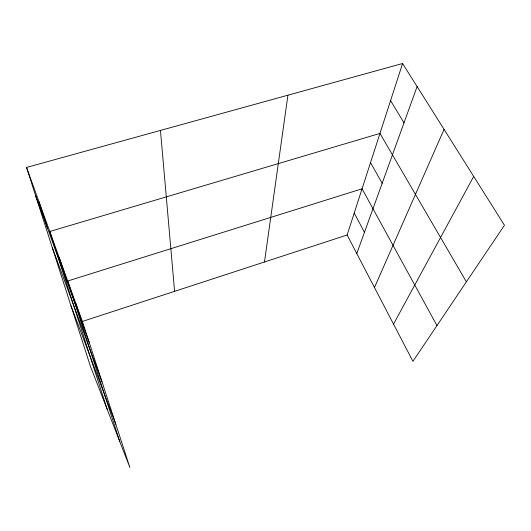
<?xml version="1.0" encoding="UTF-8"?>
<svg xmlns="http://www.w3.org/2000/svg" width="531" height="531" viewBox="0 0 531 531"><rect width="100%" height="100%" fill="white"/><g stroke="black" fill="none" stroke-linecap="round" stroke-linejoin="round"><path stroke-width="0.8" d="M264.471 261.989L287.928 95.188M402.571 63.501L504.45 225.244L412.919 361.345L347.128 234.994L402.571 63.501L26.55 167.438L90.409 366.284L129.883 467.499L82.385 321.454L26.55 167.438M356.792 253.552L417.1 86.573M374.468 287.51L444.069 129.385M393.537 324.116L473.705 176.431M82.385 321.454L347.128 234.994M390.577 100.605L404.005 122.84M466.384 281.848L379.97 133.414L49.775 231.503L107.235 409.421M370.525 162.625L382.167 183.288M436.967 325.589L362.062 188.797L67.722 280.999L119.833 441.726M354.217 213.07L364.465 232.299M70.935 305.644L115.818 424.249M52.33 247.711L102.038 381.895M35.544 195.441L89.321 342.774M75.455 302.345L82.683 324.587M59.286 257.741L67.152 282.041M38.962 201.667L47.551 228.337M160.455 130.42L174.593 291.34"/></g></svg>
